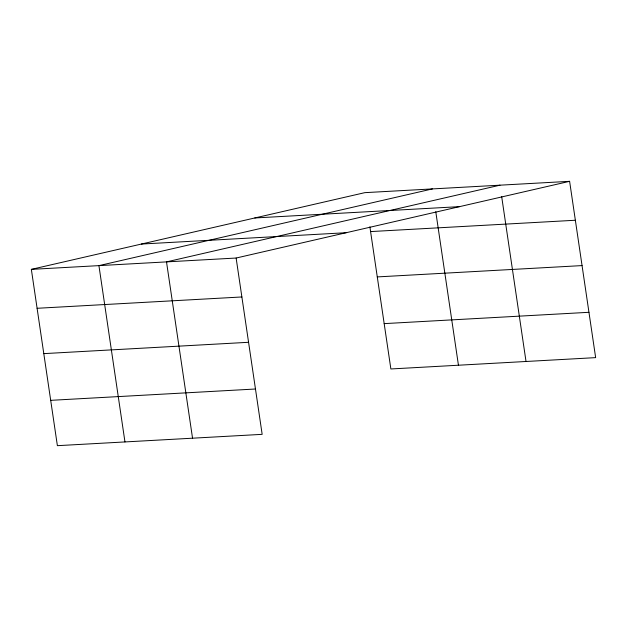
<?xml version="1.0" encoding="UTF-8"?>
<svg xmlns="http://www.w3.org/2000/svg" width="627" height="627" viewBox="0 0 627 627"><rect width="100%" height="100%" fill="white"/><g stroke="black" fill="none" stroke-linecap="round" stroke-linejoin="round"><path stroke-width="0.94" d="M31.35 269.367L236.128 258.034L262.164 434.346L57.386 445.672L31.35 269.367L364.836 192.654L569.614 181.328L595.65 357.633L390.872 368.966L369.883 226.833M432.411 188.915L98.925 265.629L124.961 441.933M499.993 185.177L166.508 261.89L192.544 438.195M236.128 258.034L569.614 181.328M254.781 217.969L459.567 206.644M141.396 244.052L346.182 232.719M370.581 231.582L575.367 220.249M377.274 276.915L582.06 265.589M37.095 308.288L241.881 296.963M384.171 323.626L588.957 312.301M43.796 353.628L248.574 342.295M50.693 400.339L255.471 389.006M501.671 196.572L526.022 361.489M435.773 211.699L458.447 365.227"/></g></svg>
